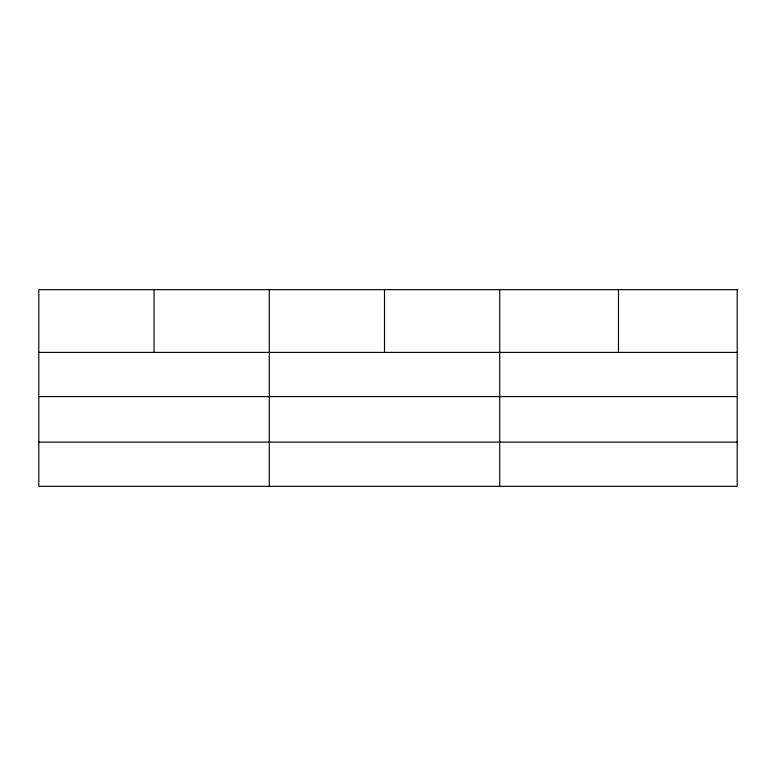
<?xml version="1.0" encoding="UTF-8"?>
<svg xmlns="http://www.w3.org/2000/svg" width="776" height="776" viewBox="0 0 776 776"><rect width="100%" height="100%" fill="white"/><g stroke="black" fill="none" stroke-linecap="round" stroke-linejoin="round"><path stroke-width="1.16" d="M38.8 352.391L737.2 352.391M38.8 396.594L737.2 396.594M38.8 442.136L737.2 442.136M618.472 289.661L618.472 352.391M499.744 289.661L499.744 486.339M384.508 289.661L384.508 352.391M269.272 289.661L269.272 486.339M154.036 289.661L154.036 352.391M737.2 289.661L38.8 289.661L38.8 486.339L737.2 486.339L737.2 289.661"/></g></svg>
